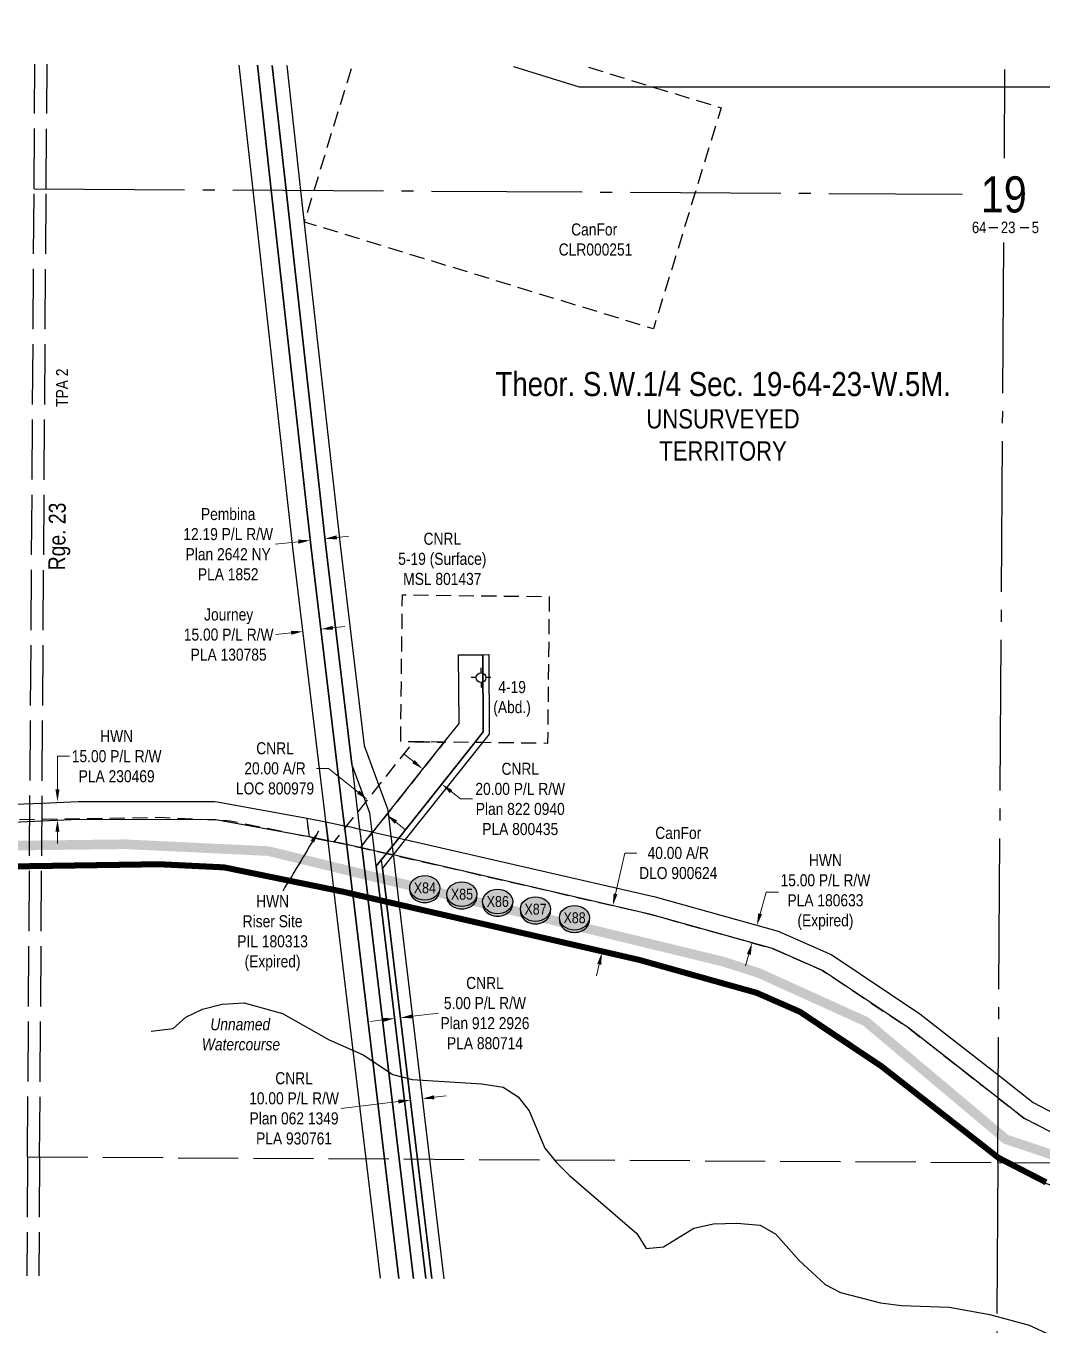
# Model space of a CAD drawing. Extents: x 454172 to 490274, y 6043290 to 6049925.
# Drawn here: x 468955 to 469798, y 6044143 to 6045222 of the extents above; entities that cross this region are included whole.
import ezdxf
from ezdxf.enums import TextEntityAlignment as Align

# ---------------------------------------------------------------- set-up
doc = ezdxf.new("R2010")
doc.units = 0
doc.header["$LTSCALE"] = 5
doc.header["$PDMODE"] = 35
doc.header["$PDSIZE"] = 5
for name, pattern in [('foc-ACCESSROAD', [3.75, 2.5, -1.25]), ('foc-QUARTERLINE', [33, 25, -3, 2, -3]), ('foc-UNSURVEYED', [12.5, 10, -2.5]), ('foc-WHEELTRACKS', [2, 0.4, -1.6])]:
    doc.linetypes.add(name, pattern=pattern)
doc.layers.get('Defpoints').update_dxf_attribs({"color": 9})
for name, color, linetype in [('10', 1, 'Continuous'), ('9', 3, 'Continuous'), ('AS-ROADS', 254, 'Continuous'), ('C-SYMBOL', 7, 'Continuous'), ('D-TXT', 6, 'Continuous'), ('F-AR', 190, 'foc-ACCESSROAD'), ('F-RW', 190, 'Continuous'), ('F-WS', 190, 'foc-ACCESSROAD'), ('F-WS-S', 190, 'Continuous'), ('L-QSEC', 8, 'foc-QUARTERLINE'), ('L-SECLBL', 7, 'Continuous'), ('L-UNS-T', 3, 'Continuous'), ('L-USEC', 7, 'foc-UNSURVEYED'), ('P-CROSSINGS', 250, 'Continuous'), ('P-PROPOSED', 10, 'Continuous'), ('T-WATER', 160, 'Continuous'), ('T-WATER-P3', 160, 'foc-WHEELTRACKS'), ('T-WATER-T', 170, 'Continuous')]:
    doc.layers.add(name, color=color, linetype=linetype)
doc.layers.add('AS-TRAPPER-T', color=7, linetype='Continuous', true_color=0xc26100)
for name, color, linetype, lineweight in [('F-AR-T', 190, 'Continuous', 9), ('F-EZE-T', 190, 'Continuous', 9), ('F-RW-T', 190, 'Continuous', 9), ('F-WS-T', 190, 'Continuous', 9)]:
    doc.layers.add(name, color=color, linetype=linetype, lineweight=lineweight)
doc.styles.add('175L', font='ARIALN.TTF', dxfattribs={"height": 20})
doc.styles.add('80CG', font='ARIALN.TTF', dxfattribs={"height": 10})
doc.styles.add('80L', font='ARIALN.TTF', dxfattribs={"height": 10})
doc.styles.add('80LS', font='ARIALNI.TTF', dxfattribs={"height": 10})
doc.styles.add('Crossing', font='ARIALN.TTF', dxfattribs={"height": 10})
doc.styles.add('foc-LtypeFont', font='ARIALN.TTF', dxfattribs={"height": 7.35})
doc.styles.add('SIMPLEX', font='ARIALN.TTF')
doc.linetypes.add('foc-TOPO-flowdirection-NOLINE', pattern='A,0,[">",foc-LtypeFont,S=0.3,R=0,X=0,Y=-0.945],-20,[">",foc-LtypeFont,S=0.3,R=0,X=0,Y=-0.945],0', length=20)
doc.dimstyles.new('Compass 5 000', dxfattribs={"dimscale": 5, "dimtxt": 9, "dimasz": 2, "dimexe": 0.2, "dimexo": 0.0625, "dimgap": 0.5, "dimtad": 0, "dimtih": 1, "dimtoh": 1, "dimzin": 0, "dimdsep": 46, "dimtxsty": '80CG', "dimcen": 0.1, "dimse1": 1, "dimse2": 1, "dimclrd": 256, "dimclrt": 256, "dimaunit": 1, "dimadec": 4, "dimazin": 0, "dimtfac": 0.06, "dimtofl": 0, "dimtmove": 0, "dimatfit": 1, "dimfxl": 0.2, "dimtolj": 1, "dimtzin": 0, "dimlwd": -1, "dimarcsym": 0})

# ---------------------------------------------------------------- blocks, each defined once
blk = doc.blocks.new('L-SECLBL')
at = {"layer": '9', "color": 7}
for p, q in [((-5.1, -27.8), (-12.3, -27.8)), ((20.7, -27.8), (13.5, -27.8))]:
    blk.add_line(p, q, dxfattribs=at)
at = {"layer": '10', "color": 2, "style": 'SIMPLEX'}
blk.add_attdef('SEC', text='', height=30, dxfattribs=at).set_placement((0, 0), align=Align.MIDDLE)
at = {"layer": '10', "color": 5, "style": '80L'}
blk.add_attdef('TWP', text='', height=9.5, dxfattribs=at).set_placement((-14.4, -27.4), align=Align.MIDDLE_RIGHT)
blk.add_attdef('RGE', text='', height=9.5, dxfattribs=at).set_placement((3.6, -27.4), align=Align.MIDDLE_CENTER)
blk.add_attdef('MER', text='', height=9.5, dxfattribs=at).set_placement((23.2, -27.4), align=Align.MIDDLE_LEFT)
blk = doc.blocks.new('*D163')
at = {"layer": 'Defpoints', "color": 0, "transparency": 16777216}
for p in [(469245.8, 6044588.5), (469238.2, 6044579), (469261.4, 6044576.1)]:
    blk.add_point(p, dxfattribs=at)
at = {"layer": 'F-AR-T', "transparency": 16777216}
for p, q in [((469205.7, 6044605), (469195.7, 6044605)), ((469230.4, 6044585.3), (469205.7, 6044605)), ((469261.7, 6044560.3), (469269.5, 6044554.1))]:
    blk.add_line(p, q, dxfattribs=at)
for points in [[(469231.4, 6044586.6), (469229.4, 6044584), (469238.2, 6044579)], [(469262.7, 6044561.7), (469260.7, 6044559), (469253.9, 6044566.6)]]:
    blk.add_solid(points, dxfattribs=at)
at = {"layer": 'F-AR-T', "transparency": 16777216, "insert": (469161.3, 6044605), "char_height": 10, "attachment_point": 5, "style": '80CG'}
blk.add_mtext('\\A1;CNRL\\P20.00 A/R\\PLOC 800979', dxfattribs=at)
blk = doc.blocks.new('*D179')
at = {"layer": 'Defpoints', "color": 0, "transparency": 16777216}
for p in [(469441.7, 6044491), (469448.6, 6044489.5), (469439.6, 6044450.5)]:
    blk.add_point(p, dxfattribs=at)
at = {"layer": 'F-AR-T', "transparency": 16777216}
for p, q in [((469444, 6044500.8), (469451.8, 6044534.7)), ((469451.8, 6044534.7), (469461.8, 6044534.7)), ((469430.5, 6044442.3), (469428.2, 6044432.6))]:
    blk.add_line(p, q, dxfattribs=at)
for points in [[(469442.4, 6044501.2), (469445.6, 6044500.4), (469441.7, 6044491)], [(469428.9, 6044442.7), (469432.1, 6044441.9), (469432.7, 6044452.1)]]:
    blk.add_solid(points, dxfattribs=at)
at = {"layer": 'F-AR-T', "transparency": 16777216, "insert": (469496.1, 6044534.7), "char_height": 10, "attachment_point": 5, "style": '80CG'}
blk.add_mtext('\\A1;CanFor\\P40.00 A/R\\PDLO 900624', dxfattribs=at)
blk = doc.blocks.new('*D45')
at = {"layer": 'Defpoints', "color": 0, "transparency": 16777216}
for p in [(469555.6, 6044476.2), (469561.4, 6044474.6), (469551.6, 6044461.8)]:
    blk.add_point(p, dxfattribs=at)
at = {"layer": 'F-RW-T', "transparency": 16777216}
for p, q in [((469564.1, 6044484.2), (469569.2, 6044502.3)), ((469569.2, 6044502.3), (469579.2, 6044502.3)), ((469554.7, 6044450.6), (469552, 6044440.9))]:
    blk.add_line(p, q, dxfattribs=at)
for points in [[(469562.5, 6044484.7), (469565.7, 6044483.8), (469561.4, 6044474.6)], [(469553.1, 6044451), (469556.3, 6044450.1), (469557.4, 6044460.2)]]:
    blk.add_solid(points, dxfattribs=at)
at = {"layer": 'F-RW-T', "transparency": 16777216, "insert": (469618.3, 6044502.3), "char_height": 10, "attachment_point": 5, "style": '80CG'}
blk.add_mtext('\\A1;HWN\\P15.00 P/L R/W\\PPLA 180633\\P(Expired)', dxfattribs=at)
blk = doc.blocks.new('*D63')
at = {"layer": 'Defpoints', "color": 0, "transparency": 16777216}
for p in [(469190.1, 6044798.9), (469202.2, 6044800.2), (469190.6, 6044794.4)]:
    blk.add_point(p, dxfattribs=at)
at = {"layer": 'F-RW-T', "transparency": 16777216}
for p, q in [((469212.6, 6044796.9), (469222.6, 6044798)), ((469180.7, 6044793.3), (469161.5, 6044791.2))]:
    blk.add_line(p, q, dxfattribs=at)
for points in [[(469212.5, 6044798.6), (469212.8, 6044795.2), (469202.7, 6044795.8)], [(469180.5, 6044795), (469180.8, 6044791.7), (469190.6, 6044794.4)]]:
    blk.add_solid(points, dxfattribs=at)
at = {"layer": 'F-RW-T', "transparency": 16777216, "insert": (469122.4, 6044791.2), "char_height": 10, "attachment_point": 5, "style": '80CG'}
blk.add_mtext('\\A1;Pembina\\P12.19 P/L R/W\\PPlan 2642 NY\\PPLA 1852', dxfattribs=at)
blk = doc.blocks.new('*D65')
at = {"layer": 'Defpoints', "color": 0, "transparency": 16777216}
for p in [(469184.5, 6044718.8), (469185.3, 6044712), (469200.2, 6044713.8)]:
    blk.add_point(p, dxfattribs=at)
at = {"layer": 'F-RW-T', "transparency": 16777216}
for p, q in [((469209.3, 6044721.8), (469219.3, 6044723)), ((469174.6, 6044717.6), (469161.9, 6044716.1))]:
    blk.add_line(p, q, dxfattribs=at)
for points in [[(469209.1, 6044723.4), (469209.5, 6044720.1), (469199.4, 6044720.6)], [(469174.4, 6044719.3), (469174.8, 6044716), (469184.5, 6044718.8)]]:
    blk.add_solid(points, dxfattribs=at)
at = {"layer": 'F-RW-T', "transparency": 16777216, "insert": (469122.8, 6044716.1), "char_height": 10, "attachment_point": 5, "style": '80CG'}
blk.add_mtext('\\A1;Journey\\P15.00 P/L R/W\\PPLA 130785', dxfattribs=at)
blk = doc.blocks.new('*D66')
at = {"layer": 'Defpoints', "color": 0, "transparency": 16777216}
for p in [(469259.1, 6044409.1), (469264, 6044409.7), (469265.5, 6044397.9)]:
    blk.add_point(p, dxfattribs=at)
at = {"layer": 'F-RW-T', "transparency": 16777216}
for p, q in [((469275.4, 6044399.1), (469296.9, 6044401.7)), ((469250.6, 6044396.1), (469240.6, 6044394.9))]:
    blk.add_line(p, q, dxfattribs=at)
for points in [[(469250.4, 6044397.8), (469250.8, 6044394.4), (469260.5, 6044397.3)], [(469275.2, 6044400.7), (469275.6, 6044397.4), (469265.5, 6044397.9)]]:
    blk.add_solid(points, dxfattribs=at)
at = {"layer": 'F-RW-T', "transparency": 16777216, "insert": (469335.6, 6044401.7), "char_height": 10, "attachment_point": 5, "style": '80CG'}
blk.add_mtext('\\A1;CNRL\\P5.00 P/L R/W\\PPlan 912 2926\\PPLA 880714', dxfattribs=at)
blk = doc.blocks.new('*D70')
at = {"layer": 'Defpoints', "color": 0, "transparency": 16777216}
for p in [(469271.7, 6044345.9), (469281.7, 6044347.1), (469283.6, 6044330.7)]:
    blk.add_point(p, dxfattribs=at)
at = {"layer": 'F-RW-T', "transparency": 16777216}
for p, q in [((469293.5, 6044331.9), (469303.5, 6044333.1)), ((469263.7, 6044328.3), (469216.2, 6044322.6))]:
    blk.add_line(p, q, dxfattribs=at)
for points in [[(469293.3, 6044333.5), (469293.7, 6044330.2), (469283.6, 6044330.7)], [(469263.5, 6044330), (469263.9, 6044326.6), (469273.7, 6044329.5)]]:
    blk.add_solid(points, dxfattribs=at)
at = {"layer": 'F-RW-T', "transparency": 16777216, "insert": (469177.1, 6044322.6), "char_height": 10, "attachment_point": 5, "style": '80CG'}
blk.add_mtext('\\A1;CNRL\\P10.00 P/L R/W\\PPlan 062 1349\\PPLA 930761', dxfattribs=at)
blk = doc.blocks.new('*D71')
at = {"layer": 'Defpoints', "color": 0, "transparency": 16777216}
for p in [(469288.5, 6044610.1), (469299.7, 6044592), (469304.2, 6044597.7)]:
    blk.add_point(p, dxfattribs=at)
at = {"layer": 'F-RW-T', "transparency": 16777216}
for p, q in [((469276.2, 6044610.7), (469268.4, 6044616.9)), ((469307.5, 6044585.8), (469315.3, 6044579.6)), ((469315.3, 6044579.6), (469325.3, 6044579.6))]:
    blk.add_line(p, q, dxfattribs=at)
for points in [[(469277.2, 6044612), (469275.2, 6044609.4), (469284, 6044604.5)], [(469308.5, 6044587.1), (469306.5, 6044584.5), (469299.7, 6044592)]]:
    blk.add_solid(points, dxfattribs=at)
at = {"layer": 'F-RW-T', "transparency": 16777216, "insert": (469364.9, 6044579.6), "char_height": 10, "attachment_point": 5, "style": '80CG'}
blk.add_mtext('\\A1;CNRL\\P20.00 P/L R/W\\PPlan 822 0940\\PPLA 800435', dxfattribs=at)
blk = doc.blocks.new('*D76')
at = {"layer": 'Defpoints', "color": 0, "transparency": 16777216}
for p in [(468980.7, 6044577.5), (469037.1, 6044577.4), (469037.1, 6044562.4)]:
    blk.add_point(p, dxfattribs=at)
at = {"layer": 'F-RW-T', "transparency": 16777216}
for p, q in [((468980.7, 6044587.5), (468980.7, 6044615.1)), ((468980.7, 6044615.1), (468990.7, 6044615.1)), ((468980.7, 6044552.5), (468980.6, 6044542.5))]:
    blk.add_line(p, q, dxfattribs=at)
for points in [[(468979, 6044587.5), (468982.3, 6044587.5), (468980.7, 6044577.5)], [(468979, 6044552.5), (468982.3, 6044552.5), (468980.7, 6044562.5)]]:
    blk.add_solid(points, dxfattribs=at)
at = {"layer": 'F-RW-T', "transparency": 16777216, "insert": (469029.8, 6044615.1), "char_height": 10, "attachment_point": 5, "style": '80CG'}
blk.add_mtext('\\A1;HWN\\P15.00 P/L R/W\\PPLA 230469', dxfattribs=at)
blk = doc.blocks.new('GABD')
for p, q in [((-0.81, 0), (-1.62, 0)), ((0, 0.81), (0, 1.62)), ((1.62, 0), (0.81, 0)), ((0, -0.81), (0, -1.62))]:
    blk.add_line(p, q)
blk.add_circle((0, 0), 0.8)
blk = doc.blocks.new('xing2')
h = blk.add_hatch(color=50)
h.dxf.hatch_style = 1
edge = h.paths.add_edge_path()
edge.add_ellipse((0, 0), major_axis=(-12.5, 0), ratio=0.816297, start_angle=0, end_angle=360)
h = blk.add_hatch(color=250)
h.dxf.hatch_style = 1
edge = h.paths.add_edge_path()
edge.add_ellipse((0, -2), major_axis=(-12.5, 0), ratio=0.816297, start_angle=0, end_angle=180)
edge.add_line((12.5, -2), (12.5, 0))
edge.add_ellipse((0, 0), major_axis=(-12.5, 0), ratio=0.816297, start_angle=0, end_angle=180, ccw=False)
edge.add_line((-12.5, 0), (-12.5, -2))
at = {"color": 250}
blk.add_ellipse((0, 0), major_axis=(-12.5, 0), ratio=0.816297, dxfattribs=at)
blk.add_ellipse((0, -2), major_axis=(-12.5, 0), ratio=0.816297, start_param=0, end_param=3.141593, dxfattribs=at)
at = {"color": 250, "style": 'Crossing'}
blk.add_attdef('CROSSING', text='', height=9, dxfattribs=at).set_placement((0.1, 0), align=Align.MIDDLE_CENTER)
at = {"color": 250, "style": 'Crossing', "flags": 1}
for tag, p in [('OWNER', (0.1, -12.5)), ('DESCRIPTION', (0.1, -25.8)), ('LOCATION', (0.1, -39.3)), ('DWG_REF', (0.1, -52.8))]:
    blk.add_attdef(tag, text='', height=9, dxfattribs=at).set_placement(p, align=Align.MIDDLE_CENTER)

msp = doc.modelspace()

# ---------------------------------------------------------------- linework, layer by layer
at = {"layer": 'AS-ROADS', "const_width": 7.996, "flags": 128}
msp.add_lwpolyline([(471412.928, 6044293.134), (471330.997, 6044368.73), (471244.077, 6044450.86), (471181.053, 6044486.296), (471128.271, 6044501.258), (470847.449, 6044468.354), (470781.288, 6044466.5), (470707.28, 6044467.075), (470608.339, 6044436.138), (470404.641, 6044318.366), (470282.36, 6044282.357), (470180.882, 6044268.663), (470108.042, 6044263.005), (469871.091, 6044262.498), (469768.091, 6044296.986), (469651.797, 6044394.788), (469562.8, 6044435.167), (469532.669, 6044444.741), (469155.637, 6044536.338), (469036.799, 6044542.015), (468747.263, 6044538.442)], dxfattribs=at)
at = {"layer": 'F-AR', "flags": 128}
for points in [[(459735.175, 6046472.34), (459774.96, 6046470.4), (459823.646, 6046470.097), (459925.381, 6046469.465), (459932.458, 6046469.421), (459936.768, 6046469.394), (459942.957, 6046469.356), (459994.91, 6046469.033), (460052.536, 6046468.675), (460105.19, 6046463.254), (460157.155, 6046453.884), (460158.304, 6046453.677), (460261.824, 6046420.316), (460797.913, 6046230.963), (460822.759, 6046222.187), (460827.977, 6046219.713), (460916.183, 6046177.888), (461045.505, 6046113.108), (461099.932, 6046080.751), (461124.886, 6046062.712), (461216.997, 6045981.245), (461251.406, 6045950.816), (461259.016, 6045944.093), (461345.536, 6045859.476), (461375.492, 6045835.418), (461428.401, 6045802.394), (461479.79, 6045777.726), (461534.36, 6045764.688), (461619.044, 6045749.756), (461814.875, 6045715.227), (461915.656, 6045708.426), (462423.761, 6045699.044), (462442.87, 6045698.692), (462453.917, 6045698.515), (463248.913, 6045685.843), (463317.549, 6045684.749), (463702.444, 6045680.703), (463732.663, 6045680.385), (464053.993, 6045677.019), (464084.151, 6045676.703), (464515.596, 6045672.175), (464879.165, 6045666.676), (465143.009, 6045662.68), (465152.923, 6045662.53), (465153.331, 6045662.524), (465182.584, 6045662.08), (465183.003, 6045662.073), (465573.803, 6045656.171), (465684.201, 6045652.454), (465714.354, 6045651.439), (465884.808, 6045645.7), (465933.897, 6045641.752), (465954.122, 6045640.125), (465968.064, 6045639.004), (466110.718, 6045616.357), (466232.285, 6045592.456), (466293.194, 6045573.45), (466350.716, 6045546.368), (466507.95, 6045445.747), (466594.144, 6045390.588), (466745.816, 6045288.977), (466762.721, 6045277.652), (467025.394, 6045101.681), (467087.104, 6045060.349), (467309.365, 6044914.084), (467339.385, 6044894.327), (467728.301, 6044638.386), (467743.255, 6044628.546), (467745.892, 6044626.81), (467752.485, 6044622.473), (467793.584, 6044595.429), (467845.945, 6044568.641), (467900.55, 6044551.287), (467938.354, 6044546.349), (467978.293, 6044545.527), (468024.119, 6044548.14), (468035.75, 6044548.803), (468071.187, 6044550.825), (468112.757, 6044553.196), (468131.041, 6044554.239), (468132.24, 6044554.307), (468153.563, 6044555.523), (468157.43, 6044555.828), (468161.336, 6044556.263), (468167.473, 6044556.317), (468171.313, 6044556.536), (468174.345, 6044556.709), (468303.293, 6044560.119), (468430.81, 6044559.982), (468465.902, 6044560.029), (468485.905, 6044560.056), (468487.2, 6044560.057), (468502.551, 6044560.077), (468510.737, 6044560.088), (468803.155, 6044560.478), (468937.6, 6044562.493), (468967.763, 6044562.945), (469065.756, 6044564.413), (469123.955, 6044561.589), (469189.86, 6044548.101), (469205.381, 6044544.699), (469210.287, 6044543.92), (469220.837, 6044541.761), (469225.742, 6044540.757), (469232.158, 6044539.28), (469233.443, 6044538.984), (469243.805, 6044536.597), (469253.746, 6044534.307), (469259.321, 6044533.224), (469473.288, 6044483.745), (469574.269, 6044455.441), (469615.74, 6044437.26), (469687.161, 6044389.61), (469761.493, 6044331.457), (469783.141, 6044314.521), (469816.413, 6044297.391), (469851.582, 6044286.323), (469910.125, 6044278.03), (470011.614, 6044279.417), (470113.383, 6044284.719), (470233.973, 6044299.668), (470332.224, 6044320.007), (470387.864, 6044341.598), (470564.763, 6044440.023), (470567.529, 6044441.21), (470597.772, 6044454.18), (470624.653, 6044465.708), (470686.271, 6044483.949), (470729.292, 6044490.305), (470808.667, 6044494.132), (470830.849, 6044495.202), (470836.271, 6044495.464), (470841.127, 6044495.993), (470865.943, 6044498.701), (470872.415, 6044499.407), (470876.603, 6044499.853), (470880.122, 6044500.249), (470892.012, 6044501.546), (470961.785, 6044509.162), (471020.537, 6044515.574), (471082.957, 6044520.184), (471126.231, 6044519.847), (471156.853, 6044514.998), (471169.302, 6044513.026), (471204.737, 6044500.296), (471243.436, 6044478.237), (471292.701, 6044437.934), (471392.362, 6044345.525), (471425.647, 6044314.663), (471455.812, 6044294.914), (471489.51, 6044277.067), (471515.465, 6044267.611), (471525.028, 6044264.134), (471584.217, 6044251.304), (471683.929, 6044228.508), (471687.731, 6044227.838), (471821.254, 6044204.513), (471821.823, 6044204.425), (471834.497, 6044203.636), (471836.144, 6044203.534), (471838.021, 6044203.415), (471849.462, 6044202.702), (471874.97, 6044201.134), (471905.821, 6044204.176), (471952.393, 6044220.804), (471988.57, 6044243.411), (472013.114, 6044264.733), (472130.92, 6044367.104), (472173.652, 6044399.527), (472198.095, 6044412.291), (472228.331, 6044424.911), (472229.428, 6044425.37), (472324.11, 6044461.047), (472388.795, 6044485.098), (472520.129, 6044533.932), (472525.69, 6044535.998), (472542.901, 6044542.398), (472562.284, 6044549.453), (472585.909, 6044558.391), (472592.401, 6044560.623), (472615.177, 6044569.274), (472636.706, 6044577.314), (472672.536, 6044590.696), (472726.218, 6044610.747), (472845.216, 6044655.196), (472885.896, 6044667.613), (473022.597, 6044699.048), (473025.193, 6044699.692), (473200.886, 6044743.302), (473287.425, 6044765.536), (473440.117, 6044734.159), (473749.357, 6044566.947), (473829.694, 6044566.989), (473859.855, 6044567.008), (474228.29, 6044567.23), (474351.252, 6044566), (474378.468, 6044565.729), (474421.057, 6044565.307), (474437.185, 6044565.147), (474655.091, 6044562.999), (475108.206, 6044558.523), (475109.282, 6044558.532), (475128.812, 6044558.79), (475140.12, 6044558.934), (475143.548, 6044558.974), (475192.998, 6044559.606), (475281.483, 6044546.949), (475400.705, 6044504.667), (475459.954, 6044478.12), (475490.043, 6044464.638), (475504.583, 6044458.123), (475596.033, 6044441.011), (475662.25, 6044441.498), (475746.6, 6044455.938), (476025.056, 6044546.381), (476143.581, 6044554.353), (476148.588, 6044554.56), (476183.806, 6044557.031), (476237.789, 6044555.497), (476254.302, 6044555.031), (476261.439, 6044554.83), (476264.299, 6044554.745), (476285.771, 6044554.135), (476932.029, 6044535.774), (477068.574, 6044537.823), (477090.991, 6044536.11), (477121.14, 6044533.807), (477346.82, 6044516.564), (477414.833, 6044514.458), (477467.959, 6044515.367), (477623.19, 6044545.329), (477819.006, 6044549.6), (477882.821, 6044547.375), (477916.551, 6044543.243), (478117.075, 6044518.685), (478342.582, 6044431.397), (478371.608, 6044423.243), (478483.871, 6044403.53), (478721.231, 6044379.659), (478751.377, 6044376.627), (478768.899, 6044374.865), (478791.642, 6044372.578), (478854.731, 6044366.233), (478874.651, 6044364.23), (478885.291, 6044363.16), (479004.406, 6044356.061), (479139.039, 6044348.004), (479558.838, 6044337.336), (479612.179, 6044335.981), (479671.347, 6044337.727), (479689.056, 6044340.577), (479769.55, 6044361.111), (479812.597, 6044365.159), (480063.121, 6044371.307), (480151.135, 6044371.357), (480182.259, 6044369.923), (480324.844, 6044357.216), (480376.622, 6044350.85), (480406.757, 6044347.145), (480509.088, 6044334.563), (480576.879, 6044318.02), (480595.379, 6044313.505), (480638.022, 6044303.099), (480736.949, 6044282.979), (481062.233, 6044266.714), (481204.451, 6044266.143), (481279.357, 6044265.842), (481363.634, 6044261.089), (481441.797, 6044252.633), (481484.233, 6044244.683), (481536.865, 6044228.253), (481555.176, 6044222.547), (481593.081, 6044200.767), (481633.538, 6044171.403), (481647.919, 6044160.966), (481648.412, 6044160.521), (481695.438, 6044118.098), (481726.906, 6044083.605), (482010.01, 6043733.136), (482027.657, 6043711.291), (482039.988, 6043697.687), (482096.216, 6043635.659), (482113.388, 6043621.418), (482133.709, 6043610.454), (482152.336, 6043603.604), (482227.603, 6043586.802), (482337.784, 6043549.778), (482479.255, 6043461.675), (482497.85, 6043453.073), (482519.676, 6043448.142), (482548.126, 6043444.715), (482584.857, 6043450.883), (482602.295, 6043464.052), (482741.67, 6043501.636), (482764.916, 6043507.905), (482773.931, 6043510.336), (482828.57, 6043530.12), (482828.476, 6043505.794), (482828.449, 6043498.563), (482828.406, 6043487.542), (482822.467, 6043485.399), (482785.195, 6043471.956), (482620.247, 6043427.484), (482610.76, 6043420.314), (482602.141, 6043413.811), (482548.966, 6043404.249), (482513.174, 6043408.625), (482484.91, 6043415.01), (482472.352, 6043420.811), (482460.223, 6043426.43), (482444.539, 6043436.198), (482414.186, 6043455.1), (482320.632, 6043513.362), (482216.867, 6043548.235), (482141.031, 6043565.164), (482117.234, 6043573.916), (482091.184, 6043587.971), (482068.704, 6043606.483), (482039.685, 6043638.494), (482009.695, 6043671.578), (481997.275, 6043685.28), (481696.57, 6044057.539), (481667.215, 6044089.716), (481622.717, 6044129.859), (481571.319, 6044167.163), (481539.07, 6044185.693), (481511.112, 6044194.416), (481474.565, 6044205.819), (481435.953, 6044212.999), (481382.463, 6044218.839), (481375.289, 6044219.616), (481373.204, 6044219.841), (481360.356, 6044221.231), (481347.689, 6044221.946), (481278.165, 6044225.867), (481204.214, 6044226.164), (481061.176, 6044226.738), (480991.13, 6044230.234), (480731.945, 6044243.199), (480629.002, 6044264.148), (480501.907, 6044295.163), (480406.485, 6044306.897), (480376.351, 6044310.603), (480320.651, 6044317.452), (480179.943, 6044329.991), (480150.865, 6044331.393), (480063.013, 6044331.317), (479814.903, 6044325.221), (479776.405, 6044321.6), (479697.19, 6044301.392), (479675.129, 6044297.841), (479612.273, 6044295.987), (479558.611, 6044297.35), (479137.351, 6044308.054), (479002.25, 6044316.139), (478882.489, 6044323.268), (478872.291, 6044324.294), (478852.372, 6044326.296), (478751.193, 6044336.468), (478721.047, 6044339.499), (478478.515, 6044363.881), (478362.746, 6044384.204), (478329.93, 6044393.425), (478107.278, 6044479.607), (477916.36, 6044502.989), (477879.686, 6044507.481), (477818.736, 6044509.606), (477627.445, 6044505.431), (477472.128, 6044475.453), (477414.554, 6044474.469), (477344.675, 6044476.632), (477197.349, 6044487.875), (477177.416, 6044489.398), (477120.943, 6044493.726), (477090.794, 6044496.03), (477067.347, 6044497.821), (476931.804, 6044495.787), (476285.568, 6044514.147), (476263.594, 6044514.766), (476253.598, 6044515.055), (476184.533, 6044517.017), (476151.845, 6044514.824), (476146.858, 6044514.49), (476133.208, 6044513.574), (476032.723, 6044506.833), (476002.368, 6044496.973), (475983.233, 6044490.758), (475756.223, 6044417.027), (475665.822, 6044401.547), (475592.499, 6044401.002), (475492.596, 6044419.69), (475489.812, 6044420.937), (475459.723, 6044434.418), (475385.845, 6044467.518), (475271.835, 6044507.952), (475190.53, 6044519.565), (475140.274, 6044518.931), (475123.457, 6044518.717), (475120.03, 6044518.675), (475108.666, 6044518.532), (475103.701, 6044518.543), (475089.357, 6044518.611), (475078.177, 6044518.725), (474654.872, 6044522.958), (474420.659, 6044525.299), (474404.494, 6044525.461), (474228.105, 6044527.225), (473859.629, 6044527.002), (473829.468, 6044526.985), (473739.445, 6044526.93), (473720.786, 6044536.956), (473719.059, 6044536.956), (473596.1, 6044536.874), (473588.093, 6044536.868), (473585.267, 6044536.868), (473581.884, 6044536.866), (473566.879, 6044536.852), (473563.055, 6044536.854), (473425.64, 6044536.767), (473410.666, 6044536.758), (473382.176, 6044536.74), (473372.132, 6044536.733), (473362.277, 6044536.728), (473359.16, 6044536.728), (473349.102, 6044536.722), (473339.053, 6044536.715), (473318.775, 6044536.701), (473318.764, 6044550.183), (473318.752, 6044565.176), (473318.75, 6044567.17), (473329.585, 6044567.198), (473339.869, 6044567.203), (473349.892, 6044567.207), (473359.14, 6044567.218), (473359.95, 6044567.212), (473369.177, 6044567.168), (473379.225, 6044567.088), (473410.859, 6044566.901), (473425.846, 6044566.814), (473665.393, 6044566.908), (473426.485, 6044696.165), (473289.622, 6044724.346), (473288.427, 6044724.515), (473210.676, 6044704.54), (473031.893, 6044660.163), (473024.953, 6044658.567), (472896.224, 6044628.965), (472858.059, 6044617.316), (472853.502, 6044615.613), (472799.801, 6044595.556), (472763.998, 6044582.181), (472722.826, 6044566.804), (472719.17, 6044565.438), (472707.863, 6044561.214), (472689.153, 6044554.226), (472665.057, 6044545.227), (472628.903, 6044531.724), (472622.464, 6044529.33), (472337.632, 6044423.424), (472243.934, 6044388.101), (472228.075, 6044382.397), (472215.784, 6044377.976), (472197.824, 6044367.249), (472195.137, 6044365.643), (472156.147, 6044336.06), (472073.668, 6044264.387), (472012.425, 6044211.174), (471969.911, 6044184.607), (471914.649, 6044164.876), (471875.631, 6044161.023), (471870.489, 6044161.338), (471857.944, 6044162.12), (471839.134, 6044163.287), (471817.001, 6044164.671), (471676.473, 6044189.196), (471576.039, 6044212.169), (471513.903, 6044225.637), (471473.237, 6044240.445), (471435.463, 6044260.451), (471423.705, 6044268.148), (471400.932, 6044283.057), (471392.026, 6044291.315), (471266.427, 6044407.775), (471220.721, 6044445.167), (471187.953, 6044463.844), (471159.329, 6044474.129), (471122.93, 6044479.892), (471084.276, 6044480.193), (471024.179, 6044475.755), (470885.747, 6044460.646), (470874.126, 6044459.378), (470870.332, 6044458.956), (470866.419, 6044458.537), (470859.639, 6044457.797), (470839.406, 6044455.589), (470835.169, 6044455.385), (470824.936, 6044454.892), (470733.186, 6044450.467), (470694.91, 6044444.812), (470638.253, 6044428.04), (470597.494, 6044410.56), (470582.407, 6044404.089), (470567.239, 6044395.65), (470404.895, 6044305.322), (470343.586, 6044281.532), (470309.959, 6044274.564), (470240.495, 6044260.191), (470116.886, 6044244.869), (470012.927, 6044239.452), (469907.579, 6044238.011), (469842.717, 6044247.2), (469801.151, 6044260.282), (469767.298, 6044277.711), (469761.483, 6044280.705), (469761.163, 6044280.955), (469663.716, 6044357.192), (469596.473, 6044402.055), (469560.782, 6044417.701), (469463.401, 6044444.996), (469264.418, 6044490.822), (469254.03, 6044493.215), (469248.854, 6044494.407), (469238.502, 6044496.792), (469225.881, 6044499.699), (469217.246, 6044501.688), (469210.365, 6044503.096), (469194.876, 6044506.267), (469118.949, 6044521.806), (469065.086, 6044524.419), (468967.494, 6044522.957), (468937.332, 6044522.505), (468803.481, 6044520.499), (468504.324, 6044520.1), (468496.272, 6044520.09), (468481.174, 6044520.068), (468431.092, 6044520.003), (468302.71, 6044520.134), (468205.609, 6044517.541), (468195.361, 6044517.267), (468191.263, 6044517.158), (468175.739, 6044516.743), (468171.331, 6044516.492), (468168.252, 6044516.316), (468161.337, 6044516.01), (468131.964, 6044514.247), (468097.387, 6044512.275), (468061.947, 6044510.253), (468050.316, 6044509.59), (467979.021, 6044505.524), (467935.344, 6044506.423), (467891.837, 6044512.105), (467830.683, 6044531.542), (467773.431, 6044560.832), (467719.513, 6044596.312), (467712.92, 6044600.648), (467710.283, 6044602.385), (467695.329, 6044612.223), (467339.048, 6044846.69), (467309.027, 6044866.446), (467064.989, 6045027.043), (466952.716, 6045102.247), (466572.241, 6045357.139), (466507.607, 6045398.502), (466331.346, 6045511.299), (466278.656, 6045536.106), (466222.446, 6045553.646), (466103.725, 6045576.987), (465963.32, 6045599.278), (465882.57, 6045605.772), (465714.057, 6045611.446), (465683.904, 6045612.462), (465583.938, 6045615.831), (465572.855, 6045616.202), (465522.515, 6045616.962), (464878.86, 6045626.698), (464515.072, 6045632.199), (464083.839, 6045636.725), (464053.681, 6045637.041), (463317.021, 6045644.773), (463248.594, 6045645.864), (462453.591, 6045658.536), (462442.182, 6045658.718), (462423.435, 6045659.064), (461913.94, 6045668.471), (461810.044, 6045675.483), (461618.706, 6045709.221), (461526.237, 6045725.525), (461466.342, 6045739.834), (461409.108, 6045767.309), (461352.309, 6045802.76), (461318.979, 6045829.528), (461231.779, 6045914.809), (461190.519, 6045951.291), (461156.109, 6045981.721), (461099.872, 6046031.463), (461077.963, 6046047.301), (461026.312, 6046078.007), (460898.663, 6046141.95), (460827.602, 6046175.645), (460807.496, 6046185.179), (460797.552, 6046188.691), (460249.033, 6046382.434), (460148.582, 6046414.806), (460099.588, 6046423.64), (460050.359, 6046428.709), (459994.562, 6046429.056), (459773.875, 6046430.428), (459729.022, 6046432.585), (459685.854, 6046444.031), (459646.574, 6046465.313), (459625.177, 6046483.098), (459622.176, 6046485.592), (459611.502, 6046494.361), (459606.812, 6046498.362), (459607.56, 6046498.982), (459622.127, 6046511.008), (459637.195, 6046525.102), (459641.888, 6046521.194), (459652.559, 6046512.324), (459655.336, 6046510.016), (459669.091, 6046498.583), (459700.708, 6046481.454), (459707.368, 6046479.688), (459735.175, 6046472.34)], [(469233.244, 6044540.644), (469232.158, 6044539.28), (469225.742, 6044540.757), (469220.837, 6044541.761), (469210.287, 6044543.92), (469219.231, 6044555.158), (469220.709, 6044557.015), (469226.36, 6044564.115), (469229.897, 6044568.559), (469236.698, 6044577.106), (469239.493, 6044580.619), (469247.614, 6044590.824), (469276.52, 6044627.146), (469301.844, 6044626.845), (469255.144, 6044568.164), (469242.377, 6044552.12), (469242.011, 6044551.66), (469233.244, 6044540.644)]]:
    msp.add_lwpolyline(points, close=True, dxfattribs=at)
at = {"layer": 'F-RW'}
for points in [[(469248.926, 6044181.511), (469237.025, 6044280.758), (469210.482, 6044502.116), (469210.365, 6044503.096), (469205.381, 6044544.699), (469203.474, 6044560.565), (469202.524, 6044568.49), (469176.431, 6044786.094), (469143.096, 6045085.373), (469131.549, 6045189.082)], [(469146.649, 6045188.997), (469158.2, 6045085.285), (469191.333, 6044787.817), (469217.431, 6044570.169), (469218.966, 6044557.371), (469219.231, 6044555.159), (469220.837, 6044541.761), (469220.96, 6044540.735), (469225.881, 6044499.699), (469226.048, 6044498.309), (469252.144, 6044280.67), (469264.048, 6044181.4)], [(469264.048, 6044181.4), (469252.144, 6044280.67), (469226.048, 6044498.309), (469225.881, 6044499.699), (469220.96, 6044540.735), (469220.837, 6044541.761), (469219.231, 6044555.159), (469218.966, 6044557.371), (469217.431, 6044570.169), (469191.333, 6044787.817), (469158.2, 6045085.285), (469146.649, 6045188.997)], [(469291.443, 6044181.199), (469279.535, 6044280.51), (469254.246, 6044491.409), (469254.03, 6044493.215), (469250.547, 6044522.263), (469249.712, 6044529.237), (469245.337, 6044523.74), (469243.983, 6044535.103), (469243.805, 6044536.597), (469242.011, 6044551.66), (469241.945, 6044552.219), (469240.069, 6044567.967), (469236.698, 6044577.106), (469225.102, 6044608.545), (469203.438, 6044789.214), (469170.485, 6045085.213), (469158.94, 6045188.927)], [(469158.94, 6045188.927), (469170.485, 6045085.213), (469203.438, 6044789.214), (469225.102, 6044608.545), (469229.897, 6044568.559), (469231.57, 6044554.6), (469233.244, 6044540.644), (469233.443, 6044538.984), (469233.604, 6044537.643), (469238.502, 6044496.792), (469238.691, 6044495.214), (469264.426, 6044280.598), (469276.331, 6044181.31)], [(469171.021, 6045188.859), (469182.567, 6045085.143), (469215.356, 6044790.652), (469235.345, 6044624.064), (469247.614, 6044590.824), (469254.744, 6044571.509), (469255.144, 6044568.164), (469257.485, 6044548.652), (469258.491, 6044540.269), (469259.321, 6044533.224), (469259.567, 6044531.291), (469264.418, 6044490.822), (469264.653, 6044488.864), (469289.637, 6044280.452), (469301.545, 6044181.124)], [(471393.796, 6044577.415), (470896.462, 6044576.18), (470883.622, 6044576.148), (470881.304, 6044576.143), (470852.826, 6044576.074), (470842.663, 6044576.05), (470824.464, 6044576.005), (470827.099, 6044593.999), (470877.534, 6044939.87), (470676.33, 6045076.519), (470602.053, 6045126.969), (470572.022, 6045147.365), (470537.444, 6045170.849), (469766.985, 6045170.86), (469414.023, 6045170.866), (469359.444, 6045187.79)], [(469276.331, 6044181.31), (469264.426, 6044280.598), (469238.691, 6044495.214), (469238.502, 6044496.792), (469233.604, 6044537.643), (469233.443, 6044538.984), (469233.244, 6044540.644), (469242.011, 6044551.66), (469242.377, 6044552.12), (469255.144, 6044568.164), (469301.844, 6044626.845), (469314.075, 6044642.214), (469313.714, 6044699.331), (469333.703, 6044699.455), (469334.11, 6044635.288), (469327.153, 6044626.546), (469263.977, 6044547.162), (469258.491, 6044540.269), (469253.746, 6044534.307), (469252.685, 6044532.975), (469249.712, 6044529.237), (469245.337, 6044523.74), (469248.854, 6044494.407), (469249.062, 6044492.678), (469274.498, 6044280.539), (469286.406, 6044181.236)], [(469286.406, 6044181.236), (469274.498, 6044280.539), (469249.062, 6044492.678), (469248.854, 6044494.407), (469245.337, 6044523.74), (469249.712, 6044529.237), (469252.685, 6044532.975), (469253.746, 6044534.307), (469258.491, 6044540.269), (469263.977, 6044547.162), (469327.153, 6044626.546), (469334.11, 6044635.288), (469333.703, 6044699.455), (469338.7, 6044699.485), (469339.118, 6044633.557), (469333.479, 6044626.471), (469269.377, 6044545.923), (469259.321, 6044533.224), (469258.031, 6044531.667), (469250.547, 6044522.263), (469254.03, 6044493.215), (469254.246, 6044491.409), (469279.535, 6044280.51), (469291.443, 6044181.199)], [(468937.684, 6044574.919), (468967.852, 6044576.202), (468997.822, 6044577.478), (469111.18, 6044577.395), (469113.253, 6044577.16), (469187.987, 6044563.715), (469203.438, 6044560.647), (469205.373, 6044544.75), (469189.859, 6044548.089), (469184.99, 6044549.081), (469112.017, 6044562.168), (469109.952, 6044562.359), (468998.145, 6044562.486), (468967.751, 6044561.192), (468937.583, 6044559.909)], [(469816.413, 6044297.391), (469783.141, 6044314.521), (469761.493, 6044331.457), (469687.161, 6044389.61), (469615.74, 6044437.26), (469574.269, 6044455.441), (469473.288, 6044483.745), (469259.321, 6044533.224), (469253.746, 6044534.307), (469243.805, 6044536.597), (469233.443, 6044538.984), (469232.158, 6044539.28), (469225.742, 6044540.757), (469220.837, 6044541.761), (469210.287, 6044543.92), (469205.381, 6044544.699), (469189.86, 6044548.101), (469187.987, 6044563.714), (469203.474, 6044560.565), (469218.966, 6044557.371), (469220.709, 6044557.015), (469223.845, 6044556.373), (469231.57, 6044554.6), (469241.945, 6044552.219), (469242.377, 6044552.12), (469257.485, 6044548.652), (469263.977, 6044547.162), (469269.377, 6044545.923), (469476.82, 6044498.322), (469578.92, 6044469.714), (469623.636, 6044450.087), (469696.777, 6044401.134), (469761.617, 6044350.403), (469790.853, 6044327.529), (469821.032, 6044311.722)]]:
    msp.add_lwpolyline(points, dxfattribs=at)
at = {"layer": 'F-WS', "flags": 128}
msp.add_lwpolyline([(469421.444, 6045187.438), (469531.711, 6045153.658), (469510.143, 6045083.249), (469475.467, 6044970.062), (469185.728, 6045058.822), (469193.773, 6045085.078), (469225.47, 6045188.55)], dxfattribs=at)
for points in [[(469388.996, 6044747.725), (469387.565, 6044625.829), (469333.479, 6044626.471), (469327.153, 6044626.546), (469301.844, 6044626.845), (469276.52, 6044627.146), (469265.637, 6044627.275), (469267.067, 6044749.171), (469388.996, 6044747.725)], [(469203.477, 6044560.541), (469205.368, 6044544.771), (469189.86, 6044548.101), (469187.987, 6044563.714), (469203.477, 6044560.541)]]:
    msp.add_lwpolyline(points, close=True, dxfattribs=at)
at = {"layer": 'L-QSEC'}
for p, q in [((469767.081, 6045185.478), (469766.599, 6045111.773)), ((468961.243, 6045086.416), (469731.791, 6045081.973)), ((469766.141, 6045041.774), (469761.142, 6044277.746)), ((469761.553, 6044277.332), (469756.492, 6043503.685))]:
    msp.add_line(p, q, dxfattribs=at)
at = {"layer": 'L-USEC'}
for p, q in [((468961.243, 6045086.416), (468961.939, 6045190.045)), ((468971.283, 6045086.349), (468971.979, 6045189.988)), ((468955.838, 6044282.377), (468961.243, 6045086.416)), ((468965.877, 6044282.31), (468971.283, 6045086.348)), ((468955.838, 6044282.377), (468955.174, 6044183.671)), ((468955.838, 6044282.396), (469761.142, 6044277.746)), ((468965.877, 6044282.31), (468965.214, 6044183.597)), ((469761.142, 6044277.746), (470566.46, 6044273.099))]:
    msp.add_line(p, q, dxfattribs=at)
at = {"layer": 'P-PROPOSED', "flags": 128}
msp.add_lwpolyline([(469801.533, 6044261.21, 4.997, 4.997, 0), (469767.756, 6044278.6, 4.997, 4.997, 0), (469762.024, 6044281.551, 4.997, 4.997, 0), (469761.779, 6044281.743, 4.997, 4.997, 0), (469664.302, 6044358.003, 4.997, 4.997, 0), (469596.955, 6044402.936, 4.997, 4.997, 0), (469561.119, 6044418.645, 4.997, 4.997, 0), (469463.648, 6044445.965, 4.997, 4.997, 0), (469264.643, 6044491.797, 4.997, 4.997, 0), (469254.254, 6044494.189, 4.997, 4.997, 0), (469249.079, 6044495.382, 4.997, 4.997, 0), (469238.726, 6044497.766, 4.997, 4.997, 0), (469226.105, 6044500.673, 4.997, 4.997, 0), (469217.459, 6044502.665, 4.997, 4.997, 0), (469210.566, 6044504.076, 4.997, 4.997, 0), (469195.077, 6044507.246, 4.997, 4.997, 0), (469119.074, 6044522.801, 4.997, 4.997, 0), (469065.103, 6044525.419, 4.997, 4.997, 0), (468967.479, 6044523.957, 4.997, 4.997, 0), (468937.317, 6044523.505, 4.997, 4.997, 0)], format="xyseb", dxfattribs=at)
at = {"layer": 'T-WATER'}
msp.add_lwpolyline([(469058.333, 6044386.638), (469076.76, 6044389.077), (469087.246, 6044398.284), (469100.98, 6044404.976), (469117.482, 6044409.272), (469135.732, 6044410.21), (469167.573, 6044401.454), (469206.228, 6044379.507), (469234.535, 6044367.202), (469259.248, 6044350.806), (469275.048, 6044346.517), (469332.875, 6044343.098), (469350.593, 6044340.315), (469363.22, 6044332.118), (469372.431, 6044320.672), (469385.349, 6044289.727), (469394.982, 6044277.743), (469405.754, 6044266.841), (469461.579, 6044218.819), (469469.533, 6044206.17), (469483.759, 6044207.761), (469508.941, 6044223.121), (469525.445, 6044226.757), (469544.716, 6044227.399), (469564.053, 6044225.638), (469576.977, 6044218.282), (469596.6, 6044196.355), (469618.079, 6044176.232), (469630.943, 6044169.716), (469663.924, 6044161.263), (469681.461, 6044158.898), (469721.031, 6044157.541), (469754.727, 6044151.309), (469787.348, 6044142.675)], dxfattribs=at)
at = {"layer": 'T-WATER-P3', "linetype": 'foc-TOPO-flowdirection-NOLINE', "flags": 128}
msp.add_lwpolyline([(469058.333, 6044386.638), (469076.76, 6044389.077), (469087.246, 6044398.284), (469100.98, 6044404.976), (469117.482, 6044409.272), (469135.732, 6044410.21), (469167.573, 6044401.454), (469206.228, 6044379.507), (469234.535, 6044367.202), (469259.248, 6044350.806), (469275.048, 6044346.517), (469332.875, 6044343.098), (469350.593, 6044340.315), (469363.22, 6044332.118), (469372.431, 6044320.672), (469385.349, 6044289.727), (469394.982, 6044277.743), (469405.754, 6044266.841), (469461.579, 6044218.819), (469469.533, 6044206.17), (469483.759, 6044207.761), (469508.941, 6044223.121), (469525.445, 6044226.757), (469544.716, 6044227.399), (469564.053, 6044225.638), (469576.977, 6044218.282), (469596.6, 6044196.355), (469618.079, 6044176.232), (469630.943, 6044169.716), (469663.924, 6044161.263), (469681.461, 6044158.898), (469721.031, 6044157.541), (469754.727, 6044151.309), (469787.348, 6044142.675), (469801.353, 6044136.283), (469813.319, 6044127.603), (469834.019, 6044107.239), (469861.352, 6044073.502), (469892.585, 6044041.696), (469901.198, 6044029.048), (469912.087, 6044019.408), (469929.09, 6044014.942), (469948.001, 6044015.582), (469965.837, 6044013.939), (470012.107, 6043995.668), (470045.088, 6043987.635), (470083.823, 6043983.034), (470113.633, 6043970.193), (470125.302, 6043961.094), (470143.604, 6043938.383), (470208.458, 6043880.656), (470236.827, 6043867.33), (470273.626, 6043842.678), (470288.65, 6043836.587), (470306.368, 6043833.864), (470320.189, 6043828.49), (470355.972, 6043801.915), (470376.492, 6043781.791), (470406.636, 6043752.802), (470438.417, 6043744.046), (470451.404, 6043736.45), (470460.854, 6043725.966), (470472.217, 6043718.006), (470485.682, 6043711.492), (470529.971, 6043693.939), (470595.565, 6043680.392), (470611.908, 6043675.443), (470703.542, 6043642.624), (470743.164, 6043634.06), (470770.804, 6043608.552), (470778.757, 6043596.384), (470799.034, 6043576.858), (470806.328, 6043563.729), (470834.264, 6043528.973), (470845.273, 6043519.453), (470874.842, 6043506.429), (470915.151, 6043485.857), (470915.758, 6043485.404), (470927.196, 6043476.877), (470965.449, 6043471.508), (470967.285, 6043471.25), (470973.45, 6043470.383)], dxfattribs=at)

# ---------------------------------------------------------------- block references
at = {"layer": 'F-WS-S', "xscale": 5, "yscale": 5, "zscale": 5}
msp.add_blockref('GABD', (469332.38, 6044680.395), dxfattribs=at)
at = {"layer": 'L-SECLBL'}
msp.add_blockref('L-SECLBL', (469766.402, 6045081.773), dxfattribs=at).add_auto_attribs({'SEC': '19', 'TWP': '64', 'RGE': '23', 'MER': '5'})
at = {"layer": 'P-CROSSINGS', "color": 6}
for p, values in [((469285.597, 6044505.792), {'CROSSING': 'X84'}), ((469316.412, 6044500.514), {'CROSSING': 'X85'}), ((469346.141, 6044494.454), {'CROSSING': 'X86'}), ((469377.512, 6044488.147), {'CROSSING': 'X87'}), ((469409.914, 6044480.993), {'CROSSING': 'X88'})]:
    msp.add_blockref('xing2', p, dxfattribs=at).add_auto_attribs(values)

# ---------------------------------------------------------------- texts
at = {"layer": 'AS-TRAPPER-T', "style": '80L'}
msp.add_text('TPA 2', height=9.9942, rotation=90, dxfattribs=at).set_placement((468989.504, 6044905.267))
at = {"layer": 'C-SYMBOL', "color": 3, "style": '175L'}
msp.add_text('Theor. S.W.1/4 Sec. 19-64-23-W.5M.', height=20, dxfattribs=at).set_placement((469533.452, 6044908.27), align=Align.BOTTOM_CENTER)
at = {"layer": 'D-TXT', "insert": (468973.028, 6044769.642), "char_height": 14, "attachment_point": 1, "rotation": 89.491034, "style": '80L'}
msp.add_mtext_dynamic_manual_height_columns('Rge. 23', width=63.86109, gutter_width=47.5, heights=[0], dxfattribs=at)
at = {"layer": 'F-WS-T', "insert": (469395.747, 6045057.665), "char_height": 10, "attachment_point": 1, "style": '80L'}
msp.add_mtext_dynamic_manual_height_columns('\\pi11.431;CanFor\\P\\pi1.1005;CLR000251', width=60.66617, gutter_width=50, heights=[0], dxfattribs=at)
at = {"layer": 'F-WS-T', "char_height": 10, "attachment_point": 5, "style": '80CG'}
for s, insert, width in [('\\A1;CNRL\\P5-19 (Surface)\\PMSL 801437', (469300.205, 6044779.019), 72.62387), ('\\A1;4-19\\P(Abd.)', (469358.118, 6044662.734), 30.59795), ('\\A1;HWN\\PRiser Site\\PPIL 180313\\P(Expired)', (469159.266, 6044468.229), 72.62387)]:
    msp.add_mtext(s, dxfattribs=dict(at, insert=insert, width=width))
at = {"layer": 'L-UNS-T', "insert": (469533.262, 6044881.879), "char_height": 16, "attachment_point": 5, "style": '80L'}
msp.add_mtext_dynamic_manual_height_columns('UNSURVEYED TERRITORY', width=126.41375, gutter_width=47.5, heights=[0], dxfattribs=at)
at = {"layer": 'T-WATER-T', "insert": (469099.804, 6044397.482), "char_height": 9.99475, "attachment_point": 1, "style": '80LS'}
msp.add_mtext_dynamic_manual_height_columns('\\pi7.8153;Unnamed\\P\\pi0.76583;Watercourse', width=64.71814, gutter_width=50, heights=[0], dxfattribs=at)

# ---------------------------------------------------------------- dimensions: what is measured, and where the dimension line sits
at = {"layer": 'F-AR-T'}
for base, p1, p2, angle, text, picture, middle in [((469238.23, 6044579.031), (469261.436, 6044576.07), (469245.785, 6044588.525), 141.487388, 'CNRL\\P20.00 A/R\\PLOC 800979', '*D163', (469161.339, 6044604.955)), ((469441.741, 6044491.04), (469439.559, 6044450.487), (469448.572, 6044489.46), 76.97931, 'CanFor\\P40.00 A/R\\PDLO 900624', '*D179', (469496.107, 6044534.698))]:
    dim = msp.add_linear_dim(base=base, p1=p1, p2=p2, angle=angle, text=text, dimstyle='Compass 5 000', dxfattribs=at)
    dim.commit()
    dim.dimension.update_dxf_attribs({"geometry": picture, "text_midpoint": middle, "dimtype": 161})
at = {"layer": 'F-RW-T'}
for base, p1, p2, angle, text, picture, middle in [((469190.596, 6044794.441), (469202.212, 6044800.223), (469190.102, 6044798.874), 186.355631, 'Pembina\\P12.19 P/L R/W\\PPlan 2642 NY\\PPLA 1852', '*D63', (469122.425, 6044791.201)), ((469184.499, 6044718.809), (469200.213, 6044713.765), (469185.318, 6044711.979), 186.837784, 'Journey\\P15.00 P/L R/W\\PPLA 130785', '*D65', (469122.797, 6044716.097)), ((468980.675, 6044577.49), (469037.055, 6044562.442), (469037.066, 6044577.449), 89.95828, 'HWN\\P15.00 P/L R/W\\PPLA 230469', '*D76', (469029.788, 6044615.111)), ((469561.411, 6044474.62), (469551.57, 6044461.803), (469555.616, 6044476.244), 74.347767, 'HWN\\P15.00 P/L R/W\\PPLA 180633\\P(Expired)', '*D45', (469618.255, 6044502.311)), ((469265.46, 6044397.886), (469259.08, 6044409.131), (469264.041, 6044409.726), 6.837509, 'CNRL\\P5.00 P/L R/W\\PPlan 912 2926\\PPLA 880714', '*D66', (469335.607, 6044401.653)), ((469283.616, 6044330.683), (469271.698, 6044345.864), (469281.653, 6044347.057), 6.836035, 'CNRL\\P10.00 P/L R/W\\PPlan 062 1349\\PPLA 930761', '*D70', (469177.087, 6044322.598))]:
    dim = msp.add_linear_dim(base=base, p1=p1, p2=p2, angle=angle, text=text, dimstyle='Compass 5 000', dxfattribs=at)
    dim.commit()
    dim.dimension.update_dxf_attribs({"geometry": picture, "text_midpoint": middle, "dimtype": 161})
dim = msp.add_aligned_dim(p1=(469288.521, 6044610.104), p2=(469304.162, 6044597.656), distance=-7.222, text='CNRL\\P20.00 P/L R/W\\PPlan 822 0940\\PPLA 800435', dimstyle='Compass 5 000', dxfattribs=at)
dim.commit()
dim.dimension.update_dxf_attribs({"geometry": '*D71', "text_midpoint": (469364.854, 6044579.551)})

# ---------------------------------------------------------------- leaders
at = {"layer": 'F-EZE-T', "path_type": 1}
msp.add_leader([(469197.497, 6044552.803), (469167.708, 6044503.136)], dimstyle='Compass 5 000', override={"dimgap": 0.5, "dimtad": 0}, dxfattribs=at)

doc.saveas('drawing.dxf')
